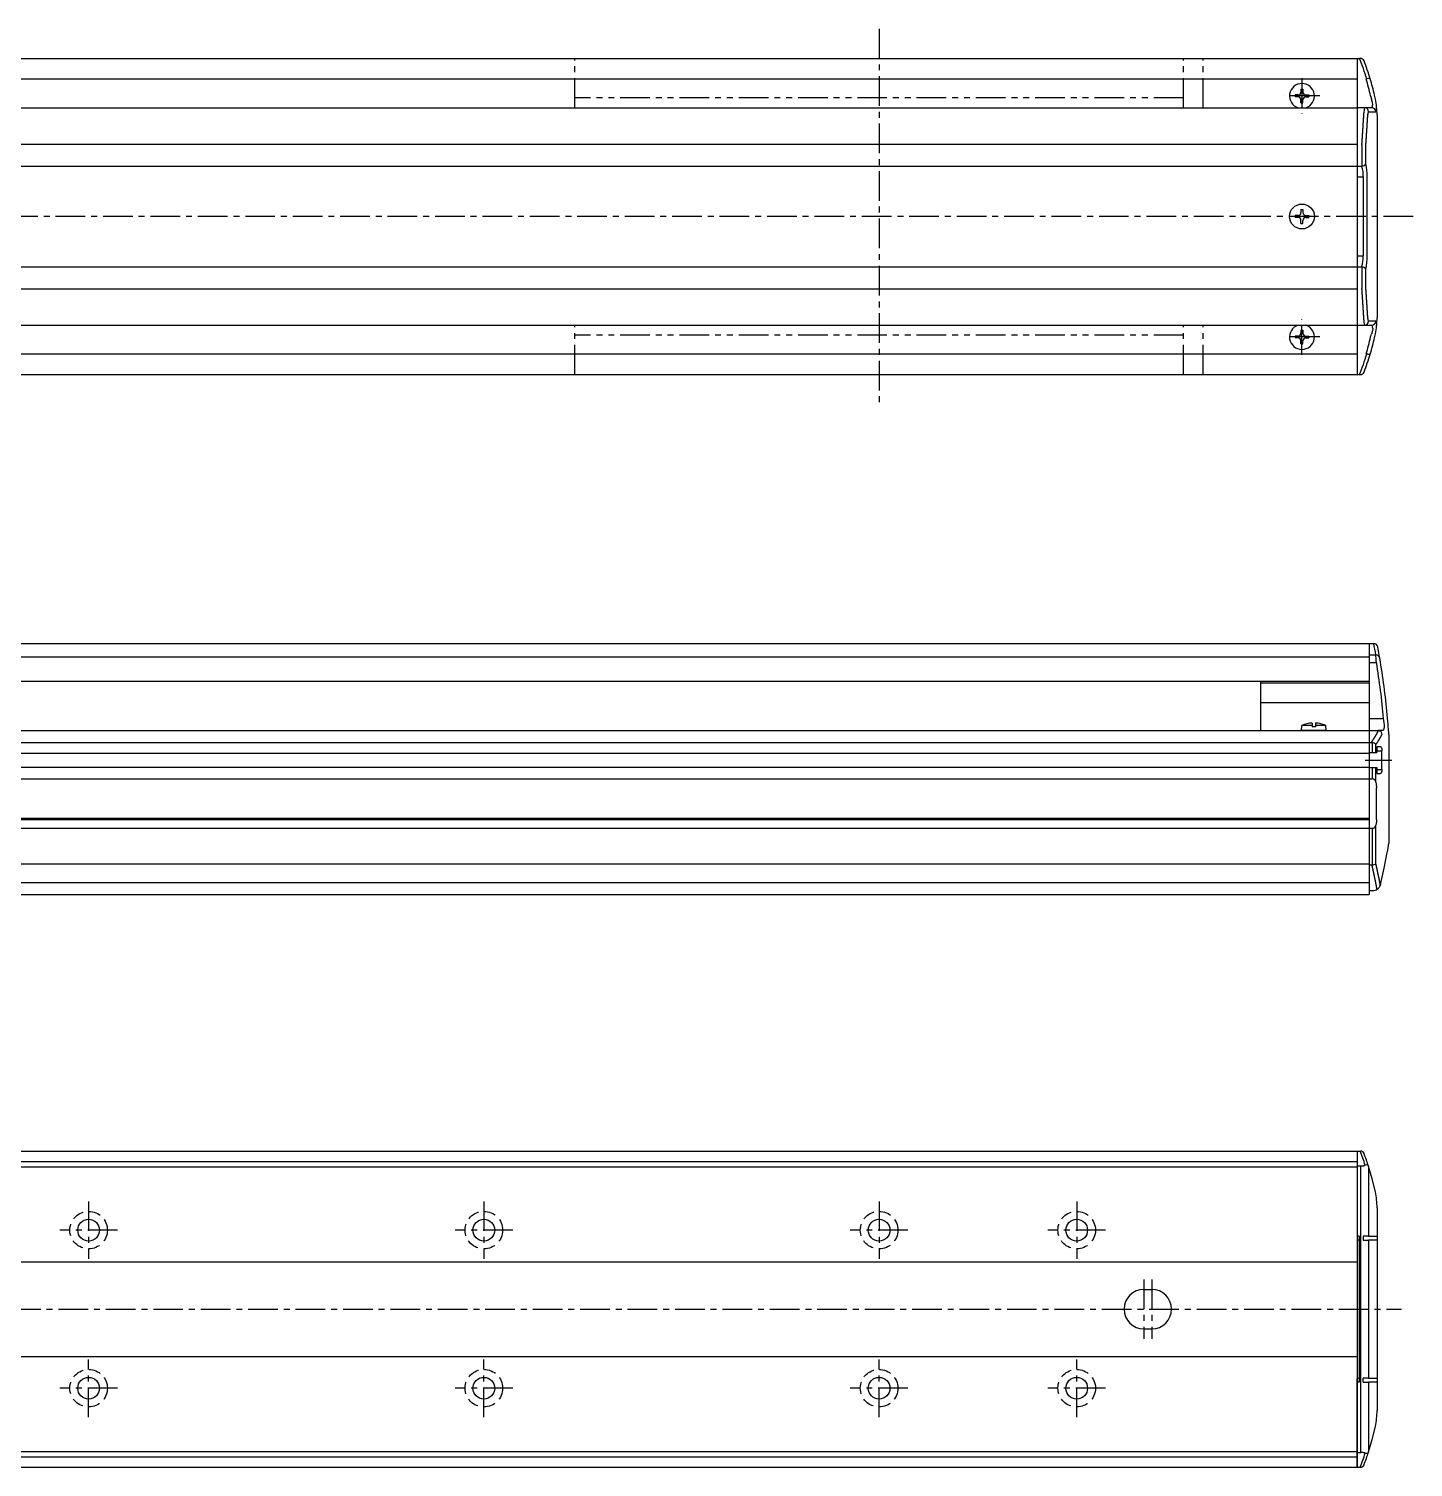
# Model space of a CAD drawing. Extents: x -708 to 134, y 164 to 576.
# Drawn here: x -215.9 to 134.4, y 211.8 to 575.9 of the extents above; entities that cross this region are included whole.
import ezdxf

# ---------------------------------------------------------------- set-up
doc = ezdxf.new("R2010")
doc.units = 0
for name, pattern in [('CENTER', [12, 7.5, -1.5, 1.5, -1.5]), ('DASHED', [4.5, 3, -1.5]), ('PHANTOM', [15, 7.5, -1.5, 1.5, -1.5, 1.5, -1.5])]:
    doc.linetypes.add(name, pattern=pattern)
doc.layers.get('0').update_dxf_attribs({"linetype": 'CONTINUOUS'})
doc.layers.add('CENTER', color=1, linetype='CENTER')

# ---------------------------------------------------------------- blocks, each defined once
blk = doc.blocks.new('DTL0004')
at = {"color": 0, "linetype": 'CONTINUOUS'}
for p, q in [((-3.15, 0), (-3.04, 1.3)), ((3.15, 0), (-3.15, 0)), ((-0.4, 1.3), (-3.04, 1.3)), ((-0.4, 1.89), (-0.4, 0.9)), ((0.4, 0.9), (-0.4, 0.9)), ((0.4, 1.89), (0.4, 0.9)), ((3.04, 1.3), (0.4, 1.3)), ((3.15, 0), (3.04, 1.3))]:
    blk.add_line(p, q, dxfattribs=at)
for start, end in [(92.8723, 112.3565), (67.6435, 87.1277)]:
    blk.add_arc((0, -6.08), 7.98, start, end, dxfattribs=at)
at = {"color": 0}
blk.add_point((0, 0), dxfattribs=at)
blk.add_point((0, 0), dxfattribs=at)

msp = doc.modelspace()

# ---------------------------------------------------------------- linework, layer by layer
at = {"color": 7, "linetype": 'CONTINUOUS'}
for p, q in [((-537.79, 568.36), (120.21, 568.36)), ((120.21, 568.36), (120.21, 488.36)), ((120.21, 568.36), (120.79, 568.36)), ((120.99, 568.36), (120.79, 568.36)), ((-223.79, 563.16), (120.21, 563.16)), ((105.96, 560.61), (105.96, 559.86)), ((105.96, 560.61), (106.46, 560.61)), ((106.46, 560.61), (106.46, 559.86)), ((122.6, 563.19), (122.45, 563.17)), ((104.46, 559.11), (104.46, 558.61)), ((105.21, 559.11), (104.46, 559.11)), ((105.21, 558.61), (104.46, 558.61)), ((105.96, 557.11), (105.96, 557.87)), ((105.96, 557.11), (106.46, 557.11)), ((106.46, 557.11), (106.46, 557.87)), ((107.2, 559.11), (107.96, 559.11)), ((107.2, 558.61), (107.96, 558.61)), ((107.96, 559.11), (107.96, 558.61)), ((123.59, 558.86), (123.81, 558.13)), ((124.79, 558.09), (124.57, 559.08)), ((-537.79, 555.86), (120.21, 555.86)), ((123.88, 555.86), (120.21, 555.86)), ((123.04, 554.86), (124.87, 554.86)), ((125.11, 555.98), (125.11, 555.99)), ((125.21, 554.01), (125.21, 502.71)), ((-537.79, 546.63), (120.21, 546.63)), ((121.39, 546.61), (121.4, 546.61)), ((121.4, 546.61), (121.4, 541.12)), ((122.38, 541.7), (122.38, 546.44)), ((-537.79, 541.1), (120.21, 541.1)), ((120.21, 541.11), (121.29, 541.11)), ((121.4, 541.12), (121.29, 541.11)), ((120.21, 538.36), (121.72, 538.36)), ((121.72, 538.36), (121.72, 518.36)), ((122.71, 518.36), (122.71, 538.36)), ((104.46, 528.61), (104.46, 528.11)), ((105.21, 528.61), (104.46, 528.61)), ((105.21, 528.11), (104.46, 528.11)), ((105.96, 530.11), (105.96, 529.36)), ((105.96, 530.11), (106.46, 530.11)), ((106.46, 530.11), (106.46, 529.36)), ((107.2, 528.61), (107.96, 528.61)), ((107.2, 528.11), (107.96, 528.11)), ((107.96, 528.61), (107.96, 528.11)), ((105.96, 526.61), (105.96, 527.37)), ((105.96, 526.61), (106.46, 526.61)), ((106.46, 526.61), (106.46, 527.37)), ((120.21, 518.36), (121.72, 518.36)), ((-537.79, 515.63), (120.21, 515.63)), ((120.21, 515.61), (121.29, 515.61)), ((121.29, 515.61), (121.4, 515.61)), ((121.4, 515.61), (121.4, 510.11)), ((122.38, 510.29), (122.38, 515.02)), ((-537.79, 510.09), (120.21, 510.09)), ((121.4, 510.11), (121.39, 510.11)), ((-537.79, 500.86), (120.21, 500.86)), ((105.96, 499.61), (105.96, 498.86)), ((105.96, 499.61), (106.46, 499.61)), ((106.46, 499.61), (106.46, 498.86)), ((120.21, 500.86), (123.88, 500.86)), ((124.87, 501.86), (123.04, 501.86)), ((125.11, 500.73), (125.11, 500.75)), ((104.46, 498.11), (104.46, 497.61)), ((105.21, 498.11), (104.46, 498.11)), ((105.21, 497.61), (104.46, 497.61)), ((105.96, 496.11), (105.96, 496.87)), ((105.96, 496.11), (106.46, 496.11)), ((106.46, 496.11), (106.46, 496.87)), ((107.2, 498.11), (107.96, 498.11)), ((107.2, 497.61), (107.96, 497.61)), ((107.96, 498.11), (107.96, 497.61)), ((123.59, 497.86), (123.81, 498.6)), ((124.57, 497.64), (124.79, 498.64)), ((-223.79, 493.56), (120.21, 493.56)), ((122.6, 493.54), (122.45, 493.56)), ((-537.79, 488.36), (120.21, 488.36)), ((120.21, 488.36), (120.79, 488.36)), ((120.79, 488.36), (120.99, 488.36)), ((-223.79, 420.28), (123.21, 420.28)), ((123.21, 420.28), (123.21, 357.78)), ((123.21, 420.28), (123.21, 410.78)), ((123.21, 420.28), (124.39, 420.28)), ((123.21, 420.28), (123.21, 410.78)), ((124.4, 420.28), (124.39, 420.28)), ((-223.79, 416.92), (123.21, 416.92)), ((123.21, 417.39), (124.9, 417.39)), ((123.21, 415.51), (125.06, 415.51)), ((-223.79, 410.78), (123.21, 410.78)), ((95.71, 410.78), (95.71, 398.28)), ((95.71, 410.31), (123.21, 410.31)), ((95.71, 405.32), (123.21, 405.32)), ((123.21, 401.28), (126.88, 401.28)), ((-537.79, 398.28), (123.21, 398.28)), ((123.21, 398.28), (125.45, 398.28)), ((123.21, 398.28), (123.21, 356.78)), ((126.59, 398.28), (125.45, 398.28)), ((125.45, 398.28), (125.6, 398.27)), ((126.81, 398.37), (126.59, 398.28)), ((128.11, 398.6), (128.11, 398.59)), ((128.21, 397.28), (128.21, 369.78)), ((-537.79, 395.28), (123.21, 395.28)), ((123.21, 395.28), (123.79, 395.28)), ((123.79, 395.28), (123.99, 395.26)), ((123.99, 395.26), (123.99, 392.68)), ((124.92, 392.68), (124.92, 394.7)), ((126.12, 394.13), (125.17, 394.13)), ((125.17, 394.13), (125.17, 392.68)), ((-537.79, 392.53), (123.21, 392.53)), ((123.21, 392.68), (125.17, 392.68)), ((125.17, 393.13), (126.44, 393.13)), ((126.44, 388.43), (126.44, 393.13)), ((-537.79, 389.03), (123.21, 389.03)), ((-537.79, 386.02), (123.21, 386.02)), ((123.21, 388.88), (125.17, 388.88)), ((123.21, 386.02), (123.99, 386.02)), ((123.99, 388.88), (123.99, 386.02)), ((124.92, 385.21), (124.92, 388.88)), ((125.17, 388.88), (125.17, 387.43)), ((125.17, 388.43), (126.44, 388.43)), ((125.17, 387.43), (126.12, 387.43)), ((125.06, 375.78), (125.06, 383.78)), ((-537.79, 376.08), (123.21, 376.08)), ((-537.79, 375.78), (123.21, 375.78)), ((-537.79, 373.54), (123.21, 373.54)), ((123.21, 373.54), (123.99, 373.54)), ((123.99, 373.54), (123.99, 364.28)), ((124.92, 364.55), (124.92, 374.35)), ((-537.79, 364.55), (123.21, 364.55)), ((123.21, 364.28), (123.93, 364.28)), ((123.99, 364.28), (123.93, 364.28)), ((-537.79, 359.78), (123.21, 359.78)), ((-537.79, 356.78), (123.21, 356.78)), ((123.21, 357.78), (124.15, 357.78)), ((126.09, 359.31), (126.05, 359.17)), ((-537.79, 291.83), (120.21, 291.83)), ((120.21, 291.83), (120.21, 211.83)), ((120.21, 291.83), (120.21, 269.38)), ((120.21, 291.83), (120.93, 291.83)), ((120.93, 291.83), (120.99, 291.83)), ((-537.79, 289.23), (120.21, 289.23)), ((-537.79, 287.83), (120.21, 287.83)), ((120.21, 288.08), (121.15, 288.08)), ((121.15, 215.58), (121.15, 288.08)), ((123.05, 288.04), (123.09, 287.91)), ((123.09, 287.91), (123.09, 270.33)), ((125.21, 277.48), (125.21, 226.18)), ((120.66, 270.33), (120.21, 270.33)), ((120.66, 270.33), (120.66, 233.33)), ((123.09, 270.33), (121.71, 270.33)), ((121.71, 270.33), (121.71, 269.33)), ((123.09, 270.33), (125.04, 270.33)), ((125.04, 270.33), (125.21, 270.27)), ((120.21, 269.38), (120.66, 269.37)), ((121.71, 269.33), (123.09, 269.33)), ((123.09, 269.33), (123.09, 234.33)), ((125.04, 269.33), (123.09, 269.33)), ((125.21, 269.27), (125.04, 269.33)), ((-537.79, 263.83), (120.21, 263.83)), ((66.21, 256.83), (68.21, 256.83)), ((66.21, 246.83), (68.21, 246.83)), ((-537.79, 239.83), (120.21, 239.83)), ((120.66, 234.29), (120.21, 234.28)), ((120.21, 211.83), (120.21, 234.28)), ((120.66, 233.33), (120.21, 233.33)), ((123.09, 234.33), (121.71, 234.33)), ((121.71, 233.33), (121.71, 234.33)), ((121.71, 233.33), (123.09, 233.33)), ((123.09, 234.33), (125.04, 234.33)), ((123.09, 233.33), (123.09, 215.75)), ((125.04, 233.33), (123.09, 233.33)), ((125.04, 234.33), (125.21, 234.39)), ((125.21, 233.39), (125.04, 233.33)), ((-537.79, 215.83), (120.21, 215.83)), ((120.21, 215.58), (121.15, 215.58)), ((123.09, 215.75), (123.05, 215.62)), ((-537.79, 214.43), (120.21, 214.43)), ((-537.79, 211.83), (120.21, 211.83)), ((120.21, 211.83), (120.93, 211.83)), ((120.99, 211.83), (120.93, 211.83))]:
    msp.add_line(p, q, dxfattribs=at)
at = {"color": 3, "linetype": 'PHANTOM'}
for p, q in [((-77.79, 555.86), (-77.79, 568.36)), ((76.21, 555.86), (76.21, 568.36)), ((81.21, 555.86), (81.21, 568.36)), ((76.21, 558.36), (-77.79, 558.36)), ((-77.79, 488.36), (-77.79, 500.86)), ((76.21, 488.36), (76.21, 500.86)), ((81.21, 488.36), (81.21, 500.86)), ((76.21, 498.36), (-77.79, 498.36))]:
    msp.add_line(p, q, dxfattribs=at)
at = {"color": 7, "linetype": 'CONTINUOUS'}
for points in [[(123.49, 563.19), (123.49, 563.19), (123.48, 563.21), (123.37, 563.27), (123.17, 563.28), (122.9, 563.25), (122.6, 563.19)], [(124.11, 556.67), (124.02, 557.22), (123.81, 558.13)], [(124.11, 500.06), (124.02, 499.5), (123.81, 498.6)], [(123.49, 493.54), (123.49, 493.54), (123.48, 493.52), (123.37, 493.46), (123.17, 493.45), (122.9, 493.48), (122.6, 493.54)], [(125.06, 415.51), (125.02, 415.94), (124.97, 416.56), (124.93, 417.06), (124.9, 417.39)], [(126.81, 398.37), (127.02, 398.77), (127.11, 399.24)], [(126.12, 394.13), (126.13, 394.13), (126.24, 394.06), (126.33, 393.89), (126.39, 393.65), (126.43, 393.36), (126.44, 393.13)], [(126.44, 388.43), (126.43, 388.33), (126.41, 388.01), (126.35, 387.72), (126.25, 387.52), (126.15, 387.43), (126.12, 387.43)], [(124.92, 385.21), (125, 384.72), (125.06, 383.78)], [(125.06, 375.78), (125.04, 375.24), (124.92, 374.35)], [(126.09, 359.31), (127.01, 363.4), (127.79, 367.36)], [(123.05, 288.04), (123.01, 288.14), (122.86, 288.27), (122.6, 288.32), (122.21, 288.25)], [(124.79, 281.56), (124.01, 284.83), (123.09, 287.91)], [(123.09, 215.75), (124.01, 218.84), (124.79, 222.1)], [(122.21, 215.41), (122.42, 215.35), (122.73, 215.35), (122.95, 215.45), (123.05, 215.62)]]:
    msp.add_lwpolyline(points, dxfattribs=at)
for points in [[(121.39, 546.61, 0), (121.39, 546.68, 0), (121.39, 546.74, 0), (121.4, 546.8, 0), (121.4, 546.86, 0), (121.41, 546.92, 0), (121.41, 546.99, 0), (121.42, 547.05, 0), (121.42, 547.11, 0), (121.42, 547.17, 0), (121.43, 547.23, 0), (121.43, 547.29, 0), (121.44, 547.36, 0), (121.44, 547.42, 0), (121.44, 547.48, 0), (121.45, 547.54, 0), (121.45, 547.6, 0), (121.46, 547.67, 0), (121.46, 547.73, 0), (121.47, 547.79, 0), (121.47, 547.85, 0), (121.47, 547.91, 0), (121.48, 547.98, 0), (121.48, 548.04, 0), (121.48, 548.1, 0), (121.49, 548.16, 0), (121.49, 548.22, 0), (121.5, 548.29, 0), (121.5, 548.35, 0), (121.51, 548.41, 0), (121.51, 548.47, 0), (121.51, 548.53, 0), (121.52, 548.6, 0), (121.52, 548.66, 0), (121.53, 548.72, 0), (121.53, 548.78, 0), (121.53, 548.84, 0), (121.54, 548.9, 0), (121.54, 548.97, 0), (121.55, 549.03, 0), (121.55, 549.09, 0), (121.56, 549.15, 0), (121.56, 549.22, 0), (121.56, 549.28, 0), (121.57, 549.34, 0), (121.57, 549.4, 0), (121.58, 549.46, 0), (121.58, 549.52, 0), (121.58, 549.59, 0), (121.59, 549.65, 0), (121.59, 549.71, 0), (121.59, 549.77, 0), (121.6, 549.84, 0), (121.6, 549.9, 0), (121.61, 549.96, 0), (121.61, 550.02, 0), (121.61, 550.08, 0), (121.62, 550.14, 0), (121.62, 550.21, 0), (121.63, 550.27, 0), (121.63, 550.33, 0), (121.64, 550.39, 0), (121.64, 550.45, 0), (121.64, 550.52, 0), (121.65, 550.58, 0), (121.65, 550.64, 0), (121.66, 550.7, 0), (121.66, 550.76, 0), (121.66, 550.83, 0), (121.67, 550.89, 0), (121.67, 550.95, 0), (121.67, 551.01, 0), (121.68, 551.07, 0), (121.68, 551.14, 0), (121.69, 551.2, 0), (121.69, 551.26, 0), (121.69, 551.32, 0), (121.7, 551.38, 0), (121.7, 551.45, 0), (121.71, 551.51, 0), (121.71, 551.57, 0), (121.72, 551.63, 0), (121.72, 551.69, 0), (121.72, 551.76, 0), (121.73, 551.82, 0), (121.73, 551.88, 0), (121.73, 551.94, 0), (121.74, 552, 0), (121.74, 552.07, 0), (121.75, 552.13, 0), (121.75, 552.19, 0), (121.75, 552.25, 0), (121.76, 552.31, 0), (121.76, 552.38, 0), (121.77, 552.44, 0), (121.77, 552.5, 0), (121.77, 552.56, 0), (121.78, 552.62, 0), (121.78, 552.69, 0), (121.79, 552.75, 0), (121.79, 552.81, 0), (121.79, 552.87, 0), (121.8, 552.93, 0), (121.8, 553, 0), (121.81, 553.06, 0), (121.81, 553.12, 0), (121.81, 553.18, 0), (121.82, 553.24, 0), (121.82, 553.31, 0), (121.83, 553.37, 0), (121.83, 553.43, 0), (121.83, 553.49, 0), (121.84, 553.55, 0), (121.84, 553.62, 0), (121.84, 553.68, 0), (121.85, 553.74, 0), (121.85, 553.8, 0), (121.86, 553.87, 0), (121.86, 553.93, 0), (121.86, 553.99, 0), (121.87, 554.05, 0), (121.87, 554.11, 0), (121.88, 554.17, 0), (121.88, 554.24, 0), (121.88, 554.3, 0), (121.89, 554.36, 0), (121.89, 554.42, 0), (121.89, 554.49, 0), (121.9, 554.55, 0)], [(122.38, 546.44, 0), (122.39, 546.5, 0), (122.39, 546.56, 0), (122.39, 546.62, 0), (122.4, 546.68, 0), (122.4, 546.74, 0), (122.41, 546.8, 0), (122.41, 546.86, 0), (122.41, 546.92, 0), (122.42, 546.98, 0), (122.42, 547.04, 0), (122.42, 547.1, 0), (122.43, 547.16, 0), (122.43, 547.23, 0), (122.44, 547.29, 0), (122.44, 547.35, 0), (122.45, 547.41, 0), (122.45, 547.47, 0), (122.45, 547.53, 0), (122.46, 547.59, 0), (122.46, 547.65, 0), (122.47, 547.71, 0), (122.47, 547.77, 0), (122.47, 547.83, 0), (122.48, 547.89, 0), (122.48, 547.95, 0), (122.49, 548.01, 0), (122.49, 548.07, 0), (122.49, 548.13, 0), (122.5, 548.2, 0), (122.5, 548.26, 0), (122.51, 548.32, 0), (122.51, 548.38, 0), (122.51, 548.44, 0), (122.52, 548.5, 0), (122.52, 548.56, 0), (122.53, 548.62, 0), (122.53, 548.68, 0), (122.53, 548.74, 0), (122.54, 548.8, 0), (122.54, 548.86, 0), (122.55, 548.92, 0), (122.55, 548.98, 0), (122.55, 549.04, 0), (122.56, 549.11, 0), (122.56, 549.17, 0), (122.57, 549.23, 0), (122.57, 549.29, 0), (122.57, 549.35, 0), (122.58, 549.41, 0), (122.58, 549.47, 0), (122.59, 549.53, 0), (122.59, 549.59, 0), (122.59, 549.65, 0), (122.6, 549.71, 0), (122.6, 549.77, 0), (122.61, 549.83, 0), (122.61, 549.89, 0), (122.61, 549.96, 0), (122.62, 550.02, 0), (122.62, 550.08, 0), (122.63, 550.14, 0), (122.63, 550.2, 0), (122.63, 550.26, 0), (122.64, 550.32, 0), (122.64, 550.38, 0), (122.64, 550.44, 0), (122.65, 550.5, 0), (122.65, 550.56, 0), (122.66, 550.62, 0), (122.66, 550.68, 0), (122.67, 550.74, 0), (122.67, 550.8, 0), (122.67, 550.87, 0), (122.68, 550.93, 0), (122.68, 550.99, 0), (122.68, 551.05, 0), (122.69, 551.11, 0), (122.69, 551.17, 0), (122.7, 551.23, 0), (122.7, 551.29, 0), (122.7, 551.35, 0), (122.71, 551.41, 0), (122.71, 551.47, 0), (122.72, 551.53, 0), (122.72, 551.59, 0), (122.72, 551.65, 0), (122.73, 551.71, 0), (122.73, 551.78, 0), (122.73, 551.84, 0), (122.74, 551.9, 0), (122.74, 551.96, 0), (122.75, 552.02, 0), (122.75, 552.08, 0), (122.75, 552.14, 0), (122.76, 552.2, 0), (122.76, 552.26, 0), (122.77, 552.32, 0), (122.77, 552.38, 0), (122.77, 552.44, 0), (122.78, 552.5, 0), (122.78, 552.57, 0), (122.78, 552.63, 0), (122.79, 552.69, 0), (122.79, 552.75, 0), (122.8, 552.81, 0), (122.8, 552.87, 0), (122.8, 552.93, 0), (122.81, 552.99, 0), (122.81, 553.05, 0), (122.82, 553.11, 0), (122.82, 553.17, 0), (122.82, 553.23, 0), (122.83, 553.29, 0), (122.83, 553.35, 0), (122.83, 553.42, 0), (122.84, 553.48, 0), (122.84, 553.54, 0), (122.85, 553.6, 0), (122.85, 553.66, 0), (122.85, 553.72, 0), (122.86, 553.78, 0), (122.86, 553.84, 0), (122.86, 553.9, 0), (122.87, 553.96, 0), (122.87, 554.02, 0), (122.88, 554.08, 0), (122.88, 554.14, 0), (122.88, 554.21, 0)], [(121.9, 502.18, 0), (121.89, 502.24, 0), (121.89, 502.3, 0), (121.89, 502.37, 0), (121.88, 502.43, 0), (121.88, 502.49, 0), (121.88, 502.55, 0), (121.87, 502.61, 0), (121.87, 502.68, 0), (121.86, 502.74, 0), (121.86, 502.8, 0), (121.86, 502.86, 0), (121.85, 502.92, 0), (121.85, 502.99, 0), (121.84, 503.05, 0), (121.84, 503.11, 0), (121.84, 503.17, 0), (121.83, 503.24, 0), (121.83, 503.3, 0), (121.83, 503.36, 0), (121.82, 503.42, 0), (121.82, 503.48, 0), (121.81, 503.54, 0), (121.81, 503.61, 0), (121.81, 503.67, 0), (121.8, 503.73, 0), (121.8, 503.79, 0), (121.79, 503.85, 0), (121.79, 503.92, 0), (121.79, 503.98, 0), (121.78, 504.04, 0), (121.78, 504.1, 0), (121.77, 504.17, 0), (121.77, 504.23, 0), (121.77, 504.29, 0), (121.76, 504.35, 0), (121.76, 504.41, 0), (121.75, 504.48, 0), (121.75, 504.54, 0), (121.75, 504.6, 0), (121.74, 504.66, 0), (121.74, 504.72, 0), (121.73, 504.79, 0), (121.73, 504.85, 0), (121.73, 504.91, 0), (121.72, 504.97, 0), (121.72, 505.03, 0), (121.72, 505.1, 0), (121.71, 505.16, 0), (121.71, 505.22, 0), (121.7, 505.28, 0), (121.7, 505.34, 0), (121.69, 505.4, 0), (121.69, 505.47, 0), (121.69, 505.53, 0), (121.68, 505.59, 0), (121.68, 505.65, 0), (121.67, 505.71, 0), (121.67, 505.78, 0), (121.67, 505.84, 0), (121.66, 505.9, 0), (121.66, 505.96, 0), (121.66, 506.02, 0), (121.65, 506.09, 0), (121.65, 506.15, 0), (121.64, 506.21, 0), (121.64, 506.27, 0), (121.64, 506.33, 0), (121.63, 506.4, 0), (121.63, 506.46, 0), (121.62, 506.52, 0), (121.62, 506.58, 0), (121.61, 506.64, 0), (121.61, 506.71, 0), (121.61, 506.77, 0), (121.6, 506.83, 0), (121.6, 506.89, 0), (121.59, 506.95, 0), (121.59, 507.02, 0), (121.59, 507.08, 0), (121.58, 507.14, 0), (121.58, 507.2, 0), (121.58, 507.26, 0), (121.57, 507.33, 0), (121.57, 507.39, 0), (121.56, 507.45, 0), (121.56, 507.51, 0), (121.56, 507.57, 0), (121.55, 507.64, 0), (121.55, 507.7, 0), (121.54, 507.76, 0), (121.54, 507.82, 0), (121.53, 507.88, 0), (121.53, 507.95, 0), (121.53, 508.01, 0), (121.52, 508.07, 0), (121.52, 508.13, 0), (121.51, 508.19, 0), (121.51, 508.26, 0), (121.51, 508.32, 0), (121.5, 508.38, 0), (121.5, 508.44, 0), (121.49, 508.5, 0), (121.49, 508.57, 0), (121.48, 508.63, 0), (121.48, 508.69, 0), (121.48, 508.75, 0), (121.47, 508.81, 0), (121.47, 508.88, 0), (121.47, 508.94, 0), (121.46, 509, 0), (121.46, 509.06, 0), (121.45, 509.12, 0), (121.45, 509.18, 0), (121.44, 509.25, 0), (121.44, 509.31, 0), (121.44, 509.37, 0), (121.43, 509.43, 0), (121.43, 509.49, 0), (121.42, 509.56, 0), (121.42, 509.62, 0), (121.42, 509.68, 0), (121.41, 509.74, 0), (121.41, 509.8, 0), (121.4, 509.87, 0), (121.4, 509.93, 0), (121.39, 509.99, 0), (121.39, 510.05, 0), (121.39, 510.11, 0)], [(122.88, 502.52, 0), (122.88, 502.58, 0), (122.88, 502.64, 0), (122.87, 502.7, 0), (122.87, 502.76, 0), (122.86, 502.83, 0), (122.86, 502.89, 0), (122.86, 502.95, 0), (122.85, 503.01, 0), (122.85, 503.07, 0), (122.85, 503.13, 0), (122.84, 503.19, 0), (122.84, 503.25, 0), (122.83, 503.31, 0), (122.83, 503.37, 0), (122.83, 503.43, 0), (122.82, 503.49, 0), (122.82, 503.55, 0), (122.82, 503.62, 0), (122.81, 503.68, 0), (122.81, 503.74, 0), (122.8, 503.8, 0), (122.8, 503.86, 0), (122.8, 503.92, 0), (122.79, 503.98, 0), (122.79, 504.04, 0), (122.78, 504.1, 0), (122.78, 504.16, 0), (122.78, 504.22, 0), (122.77, 504.28, 0), (122.77, 504.34, 0), (122.77, 504.4, 0), (122.76, 504.47, 0), (122.76, 504.53, 0), (122.75, 504.59, 0), (122.75, 504.65, 0), (122.75, 504.71, 0), (122.74, 504.77, 0), (122.74, 504.83, 0), (122.73, 504.89, 0), (122.73, 504.95, 0), (122.73, 505.01, 0), (122.72, 505.07, 0), (122.72, 505.13, 0), (122.72, 505.19, 0), (122.71, 505.25, 0), (122.71, 505.32, 0), (122.7, 505.38, 0), (122.7, 505.44, 0), (122.7, 505.5, 0), (122.69, 505.56, 0), (122.69, 505.62, 0), (122.68, 505.68, 0), (122.68, 505.74, 0), (122.68, 505.8, 0), (122.67, 505.86, 0), (122.67, 505.92, 0), (122.67, 505.98, 0), (122.66, 506.04, 0), (122.66, 506.11, 0), (122.65, 506.17, 0), (122.65, 506.23, 0), (122.64, 506.29, 0), (122.64, 506.35, 0), (122.64, 506.41, 0), (122.63, 506.47, 0), (122.63, 506.53, 0), (122.63, 506.59, 0), (122.62, 506.65, 0), (122.62, 506.71, 0), (122.61, 506.77, 0), (122.61, 506.83, 0), (122.61, 506.89, 0), (122.6, 506.95, 0), (122.6, 507.01, 0), (122.59, 507.08, 0), (122.59, 507.14, 0), (122.59, 507.2, 0), (122.58, 507.26, 0), (122.58, 507.32, 0), (122.57, 507.38, 0), (122.57, 507.44, 0), (122.57, 507.5, 0), (122.56, 507.56, 0), (122.56, 507.62, 0), (122.55, 507.68, 0), (122.55, 507.74, 0), (122.55, 507.8, 0), (122.54, 507.87, 0), (122.54, 507.93, 0), (122.53, 507.99, 0), (122.53, 508.05, 0), (122.53, 508.11, 0), (122.52, 508.17, 0), (122.52, 508.23, 0), (122.51, 508.29, 0), (122.51, 508.35, 0), (122.51, 508.41, 0), (122.5, 508.47, 0), (122.5, 508.53, 0), (122.49, 508.59, 0), (122.49, 508.65, 0), (122.49, 508.71, 0), (122.48, 508.77, 0), (122.48, 508.83, 0), (122.47, 508.9, 0), (122.47, 508.96, 0), (122.47, 509.02, 0), (122.46, 509.08, 0), (122.46, 509.14, 0), (122.45, 509.2, 0), (122.45, 509.26, 0), (122.45, 509.32, 0), (122.44, 509.38, 0), (122.44, 509.44, 0), (122.43, 509.5, 0), (122.43, 509.56, 0), (122.42, 509.62, 0), (122.42, 509.68, 0), (122.42, 509.75, 0), (122.41, 509.8, 0), (122.41, 509.87, 0), (122.41, 509.93, 0), (122.4, 509.99, 0), (122.4, 510.05, 0), (122.39, 510.11, 0), (122.39, 510.17, 0), (122.39, 510.23, 0), (122.38, 510.29, 0)], [(123.79, 395.28, 0), (123.81, 395.3, 0), (123.82, 395.33, 0), (123.84, 395.35, 0), (123.85, 395.37, 0), (123.87, 395.39, 0), (123.89, 395.42, 0), (123.9, 395.44, 0), (123.92, 395.46, 0), (123.93, 395.49, 0), (123.95, 395.51, 0), (123.96, 395.53, 0), (123.98, 395.56, 0), (124, 395.58, 0), (124.01, 395.6, 0), (124.03, 395.62, 0), (124.04, 395.65, 0), (124.06, 395.67, 0), (124.07, 395.69, 0), (124.09, 395.72, 0), (124.1, 395.74, 0), (124.12, 395.76, 0), (124.13, 395.79, 0), (124.15, 395.81, 0), (124.16, 395.83, 0), (124.18, 395.86, 0), (124.19, 395.88, 0), (124.21, 395.9, 0), (124.22, 395.93, 0), (124.24, 395.95, 0), (124.26, 395.97, 0), (124.27, 396, 0), (124.29, 396.02, 0), (124.3, 396.04, 0), (124.32, 396.06, 0), (124.33, 396.09, 0), (124.35, 396.11, 0), (124.36, 396.13, 0), (124.38, 396.16, 0), (124.39, 396.18, 0), (124.41, 396.2, 0), (124.42, 396.23, 0), (124.44, 396.25, 0), (124.45, 396.27, 0), (124.46, 396.3, 0), (124.48, 396.32, 0), (124.49, 396.34, 0), (124.51, 396.37, 0), (124.52, 396.39, 0), (124.54, 396.41, 0), (124.55, 396.44, 0), (124.57, 396.46, 0), (124.58, 396.48, 0), (124.59, 396.51, 0), (124.61, 396.53, 0), (124.62, 396.55, 0), (124.64, 396.58, 0), (124.65, 396.6, 0), (124.67, 396.62, 0), (124.68, 396.65, 0), (124.7, 396.67, 0), (124.71, 396.69, 0), (124.72, 396.72, 0), (124.74, 396.74, 0), (124.75, 396.76, 0), (124.77, 396.79, 0), (124.78, 396.81, 0), (124.8, 396.83, 0), (124.81, 396.86, 0), (124.82, 396.88, 0), (124.84, 396.9, 0), (124.85, 396.93, 0), (124.86, 396.95, 0), (124.88, 396.97, 0), (124.89, 397, 0), (124.91, 397.02, 0), (124.92, 397.04, 0), (124.93, 397.07, 0), (124.95, 397.09, 0), (124.96, 397.11, 0), (124.97, 397.14, 0), (124.99, 397.16, 0), (125, 397.18, 0), (125.02, 397.21, 0), (125.03, 397.23, 0), (125.04, 397.25, 0), (125.06, 397.28, 0), (125.07, 397.3, 0), (125.08, 397.32, 0), (125.1, 397.35, 0), (125.11, 397.37, 0), (125.12, 397.39, 0), (125.14, 397.42, 0), (125.15, 397.44, 0), (125.16, 397.47, 0), (125.18, 397.49, 0), (125.19, 397.51, 0), (125.2, 397.54, 0), (125.22, 397.56, 0), (125.23, 397.58, 0), (125.24, 397.61, 0), (125.25, 397.63, 0), (125.27, 397.65, 0), (125.28, 397.68, 0), (125.29, 397.7, 0), (125.31, 397.73, 0), (125.32, 397.75, 0), (125.33, 397.77, 0), (125.34, 397.8, 0), (125.36, 397.82, 0), (125.37, 397.84, 0), (125.38, 397.87, 0), (125.4, 397.89, 0), (125.41, 397.91, 0), (125.42, 397.94, 0), (125.43, 397.96, 0), (125.45, 397.99, 0), (125.46, 398.01, 0), (125.47, 398.03, 0), (125.48, 398.06, 0), (125.5, 398.08, 0), (125.51, 398.1, 0), (125.52, 398.13, 0), (125.53, 398.15, 0), (125.55, 398.17, 0), (125.56, 398.2, 0), (125.57, 398.22, 0), (125.58, 398.25, 0), (125.59, 398.27, 0)], [(124.92, 394.7, 0), (124.93, 394.72, 0), (124.95, 394.74, 0), (124.96, 394.76, 0), (124.97, 394.78, 0), (124.99, 394.8, 0), (125, 394.82, 0), (125.01, 394.84, 0), (125.03, 394.86, 0), (125.04, 394.88, 0), (125.05, 394.9, 0), (125.07, 394.92, 0), (125.08, 394.94, 0), (125.09, 394.96, 0), (125.11, 394.98, 0), (125.12, 395, 0), (125.14, 395.02, 0), (125.15, 395.04, 0), (125.16, 395.06, 0), (125.17, 395.08, 0), (125.19, 395.1, 0), (125.2, 395.12, 0), (125.21, 395.14, 0), (125.23, 395.16, 0), (125.24, 395.18, 0), (125.25, 395.2, 0), (125.27, 395.22, 0), (125.28, 395.24, 0), (125.29, 395.26, 0), (125.31, 395.28, 0), (125.32, 395.3, 0), (125.33, 395.32, 0), (125.34, 395.34, 0), (125.36, 395.36, 0), (125.37, 395.38, 0), (125.38, 395.4, 0), (125.4, 395.42, 0), (125.41, 395.44, 0), (125.42, 395.46, 0), (125.44, 395.48, 0), (125.45, 395.5, 0), (125.46, 395.52, 0), (125.47, 395.54, 0), (125.49, 395.56, 0), (125.5, 395.58, 0), (125.51, 395.6, 0), (125.53, 395.62, 0), (125.54, 395.64, 0), (125.55, 395.66, 0), (125.56, 395.68, 0), (125.58, 395.7, 0), (125.59, 395.72, 0), (125.6, 395.74, 0), (125.61, 395.76, 0), (125.62, 395.78, 0), (125.64, 395.8, 0), (125.65, 395.82, 0), (125.66, 395.84, 0), (125.67, 395.86, 0), (125.69, 395.88, 0), (125.7, 395.9, 0), (125.71, 395.92, 0), (125.72, 395.94, 0), (125.74, 395.96, 0), (125.75, 395.98, 0), (125.76, 396, 0), (125.77, 396.02, 0), (125.79, 396.04, 0), (125.8, 396.06, 0), (125.81, 396.08, 0), (125.82, 396.1, 0), (125.83, 396.12, 0), (125.85, 396.14, 0), (125.86, 396.16, 0), (125.87, 396.18, 0), (125.88, 396.2, 0), (125.89, 396.22, 0), (125.91, 396.24, 0), (125.92, 396.26, 0), (125.93, 396.29, 0), (125.94, 396.31, 0), (125.95, 396.32, 0), (125.97, 396.35, 0), (125.98, 396.37, 0), (125.99, 396.39, 0), (126, 396.41, 0), (126.01, 396.43, 0), (126.03, 396.45, 0), (126.04, 396.47, 0), (126.05, 396.49, 0), (126.06, 396.51, 0), (126.07, 396.53, 0), (126.08, 396.55, 0), (126.1, 396.57, 0), (126.11, 396.59, 0), (126.12, 396.61, 0), (126.13, 396.63, 0), (126.14, 396.65, 0), (126.15, 396.67, 0), (126.17, 396.69, 0), (126.18, 396.71, 0), (126.19, 396.73, 0), (126.2, 396.75, 0), (126.21, 396.77, 0), (126.22, 396.79, 0), (126.23, 396.81, 0), (126.25, 396.83, 0), (126.26, 396.85, 0), (126.27, 396.87, 0), (126.28, 396.89, 0), (126.29, 396.91, 0), (126.3, 396.93, 0), (126.31, 396.95, 0), (126.32, 396.97, 0), (126.33, 396.99, 0), (126.35, 397.01, 0), (126.36, 397.04, 0), (126.37, 397.06, 0), (126.38, 397.08, 0), (126.39, 397.1, 0), (126.4, 397.12, 0), (126.41, 397.14, 0), (126.42, 397.16, 0), (126.43, 397.18, 0), (126.44, 397.2, 0), (126.46, 397.22, 0), (126.47, 397.24, 0), (126.48, 397.26, 0), (126.49, 397.28, 0)], [(125.21, 358.09, 0), (125.2, 358.13, 0), (125.19, 358.18, 0), (125.19, 358.23, 0), (125.18, 358.28, 0), (125.17, 358.33, 0), (125.16, 358.38, 0), (125.15, 358.43, 0), (125.14, 358.48, 0), (125.13, 358.53, 0), (125.12, 358.57, 0), (125.11, 358.62, 0), (125.1, 358.67, 0), (125.09, 358.72, 0), (125.08, 358.77, 0), (125.08, 358.82, 0), (125.07, 358.87, 0), (125.06, 358.92, 0), (125.05, 358.97, 0), (125.04, 359.01, 0), (125.03, 359.06, 0), (125.02, 359.11, 0), (125.01, 359.16, 0), (125, 359.21, 0), (124.99, 359.26, 0), (124.98, 359.31, 0), (124.97, 359.36, 0), (124.96, 359.4, 0), (124.95, 359.45, 0), (124.94, 359.5, 0), (124.93, 359.55, 0), (124.92, 359.6, 0), (124.92, 359.65, 0), (124.91, 359.7, 0), (124.9, 359.75, 0), (124.89, 359.79, 0), (124.88, 359.84, 0), (124.87, 359.89, 0), (124.86, 359.94, 0), (124.85, 359.99, 0), (124.84, 360.04, 0), (124.83, 360.09, 0), (124.82, 360.13, 0), (124.81, 360.18, 0), (124.8, 360.23, 0), (124.79, 360.28, 0), (124.78, 360.33, 0), (124.77, 360.38, 0), (124.76, 360.43, 0), (124.75, 360.47, 0), (124.74, 360.52, 0), (124.73, 360.57, 0), (124.72, 360.62, 0), (124.71, 360.67, 0), (124.7, 360.72, 0), (124.69, 360.76, 0), (124.68, 360.81, 0), (124.67, 360.86, 0), (124.66, 360.91, 0), (124.65, 360.96, 0), (124.64, 361.01, 0), (124.63, 361.06, 0), (124.62, 361.1, 0), (124.61, 361.15, 0), (124.6, 361.2, 0), (124.59, 361.25, 0), (124.58, 361.3, 0), (124.57, 361.35, 0), (124.56, 361.39, 0), (124.55, 361.44, 0), (124.54, 361.49, 0), (124.53, 361.54, 0), (124.52, 361.59, 0), (124.51, 361.64, 0), (124.5, 361.68, 0), (124.49, 361.73, 0), (124.48, 361.78, 0), (124.47, 361.83, 0), (124.46, 361.88, 0), (124.45, 361.93, 0), (124.44, 361.97, 0), (124.43, 362.02, 0), (124.42, 362.07, 0), (124.41, 362.12, 0), (124.4, 362.17, 0), (124.39, 362.21, 0), (124.38, 362.26, 0), (124.37, 362.31, 0), (124.36, 362.36, 0), (124.35, 362.41, 0), (124.34, 362.46, 0), (124.33, 362.5, 0), (124.32, 362.55, 0), (124.31, 362.6, 0), (124.3, 362.65, 0), (124.29, 362.7, 0), (124.28, 362.75, 0), (124.27, 362.79, 0), (124.25, 362.84, 0), (124.25, 362.89, 0), (124.23, 362.94, 0), (124.22, 362.99, 0), (124.21, 363.03, 0), (124.2, 363.08, 0), (124.19, 363.13, 0), (124.18, 363.18, 0), (124.17, 363.23, 0), (124.16, 363.27, 0), (124.15, 363.32, 0), (124.14, 363.37, 0), (124.13, 363.42, 0), (124.12, 363.47, 0), (124.11, 363.51, 0), (124.1, 363.56, 0), (124.09, 363.61, 0), (124.08, 363.66, 0), (124.06, 363.7, 0), (124.05, 363.75, 0), (124.04, 363.8, 0), (124.03, 363.85, 0), (124.02, 363.9, 0), (124.01, 363.94, 0), (124, 363.99, 0), (123.99, 364.04, 0), (123.98, 364.09, 0), (123.97, 364.14, 0), (123.96, 364.18, 0), (123.95, 364.23, 0), (123.94, 364.28, 0)], [(126.05, 359.17, 0), (126.05, 359.21, 0), (126.04, 359.25, 0), (126.03, 359.3, 0), (126.02, 359.34, 0), (126.01, 359.38, 0), (126, 359.43, 0), (126, 359.47, 0), (125.99, 359.51, 0), (125.98, 359.55, 0), (125.97, 359.59, 0), (125.96, 359.64, 0), (125.95, 359.68, 0), (125.95, 359.72, 0), (125.94, 359.76, 0), (125.93, 359.81, 0), (125.92, 359.85, 0), (125.91, 359.89, 0), (125.91, 359.93, 0), (125.9, 359.98, 0), (125.89, 360.02, 0), (125.88, 360.06, 0), (125.87, 360.1, 0), (125.86, 360.14, 0), (125.85, 360.19, 0), (125.85, 360.23, 0), (125.84, 360.27, 0), (125.83, 360.31, 0), (125.82, 360.36, 0), (125.81, 360.4, 0), (125.8, 360.44, 0), (125.8, 360.48, 0), (125.79, 360.52, 0), (125.78, 360.57, 0), (125.77, 360.61, 0), (125.76, 360.65, 0), (125.75, 360.69, 0), (125.74, 360.74, 0), (125.73, 360.78, 0), (125.73, 360.82, 0), (125.72, 360.86, 0), (125.71, 360.9, 0), (125.7, 360.95, 0), (125.69, 360.99, 0), (125.68, 361.03, 0), (125.67, 361.07, 0), (125.67, 361.12, 0), (125.66, 361.16, 0), (125.65, 361.2, 0), (125.64, 361.24, 0), (125.63, 361.28, 0), (125.62, 361.33, 0), (125.61, 361.37, 0), (125.61, 361.41, 0), (125.6, 361.45, 0), (125.59, 361.49, 0), (125.58, 361.54, 0), (125.57, 361.58, 0), (125.56, 361.62, 0), (125.55, 361.66, 0), (125.54, 361.7, 0), (125.53, 361.75, 0), (125.53, 361.79, 0), (125.52, 361.83, 0), (125.51, 361.87, 0), (125.5, 361.91, 0), (125.49, 361.96, 0), (125.48, 362, 0), (125.47, 362.04, 0), (125.46, 362.08, 0), (125.45, 362.12, 0), (125.45, 362.17, 0), (125.44, 362.21, 0), (125.43, 362.25, 0), (125.42, 362.29, 0), (125.41, 362.33, 0), (125.4, 362.38, 0), (125.39, 362.42, 0), (125.38, 362.46, 0), (125.37, 362.5, 0), (125.36, 362.54, 0), (125.36, 362.59, 0), (125.35, 362.63, 0), (125.34, 362.67, 0), (125.33, 362.71, 0), (125.32, 362.75, 0), (125.31, 362.8, 0), (125.3, 362.84, 0), (125.29, 362.88, 0), (125.28, 362.92, 0), (125.27, 362.96, 0), (125.27, 363, 0), (125.26, 363.05, 0), (125.25, 363.09, 0), (125.24, 363.13, 0), (125.23, 363.17, 0), (125.22, 363.21, 0), (125.21, 363.25, 0), (125.2, 363.3, 0), (125.19, 363.34, 0), (125.18, 363.38, 0), (125.17, 363.42, 0), (125.16, 363.46, 0), (125.15, 363.51, 0), (125.14, 363.55, 0), (125.14, 363.59, 0), (125.13, 363.63, 0), (125.12, 363.67, 0), (125.11, 363.71, 0), (125.1, 363.76, 0), (125.09, 363.8, 0), (125.08, 363.84, 0), (125.07, 363.88, 0), (125.06, 363.92, 0), (125.05, 363.96, 0), (125.04, 364.01, 0), (125.03, 364.05, 0), (125.02, 364.09, 0), (125.01, 364.13, 0), (125, 364.17, 0), (125, 364.21, 0), (124.98, 364.26, 0), (124.98, 364.3, 0), (124.97, 364.34, 0), (124.96, 364.38, 0), (124.95, 364.42, 0), (124.94, 364.46, 0), (124.93, 364.51, 0), (124.92, 364.55, 0)], [(121.15, 288.08, 0), (121.16, 288.08, 0), (121.17, 288.08, 0), (121.17, 288.08, 0), (121.18, 288.08, 0), (121.19, 288.08, 0), (121.2, 288.08, 0), (121.21, 288.08, 0), (121.22, 288.08, 0), (121.23, 288.08, 0), (121.24, 288.08, 0), (121.25, 288.08, 0), (121.25, 288.08, 0), (121.26, 288.08, 0), (121.27, 288.08, 0), (121.28, 288.08, 0), (121.29, 288.08, 0), (121.3, 288.08, 0), (121.31, 288.08, 0), (121.31, 288.08, 0), (121.32, 288.08, 0), (121.33, 288.08, 0), (121.34, 288.08, 0), (121.35, 288.08, 0), (121.36, 288.08, 0), (121.37, 288.08, 0), (121.38, 288.08, 0), (121.39, 288.08, 0), (121.39, 288.09, 0), (121.4, 288.09, 0), (121.41, 288.09, 0), (121.42, 288.09, 0), (121.43, 288.09, 0), (121.44, 288.09, 0), (121.45, 288.09, 0), (121.45, 288.09, 0), (121.46, 288.09, 0), (121.47, 288.09, 0), (121.48, 288.09, 0), (121.49, 288.09, 0), (121.5, 288.1, 0), (121.51, 288.1, 0), (121.52, 288.1, 0), (121.52, 288.1, 0), (121.53, 288.1, 0), (121.54, 288.1, 0), (121.55, 288.1, 0), (121.56, 288.1, 0), (121.57, 288.1, 0), (121.58, 288.1, 0), (121.58, 288.11, 0), (121.59, 288.11, 0), (121.6, 288.11, 0), (121.61, 288.11, 0), (121.62, 288.11, 0), (121.63, 288.11, 0), (121.64, 288.11, 0), (121.64, 288.11, 0), (121.65, 288.11, 0), (121.66, 288.12, 0), (121.67, 288.12, 0), (121.68, 288.12, 0), (121.69, 288.12, 0), (121.69, 288.12, 0), (121.7, 288.12, 0), (121.71, 288.12, 0), (121.72, 288.12, 0), (121.73, 288.13, 0), (121.74, 288.13, 0), (121.74, 288.13, 0), (121.75, 288.13, 0), (121.76, 288.13, 0), (121.77, 288.13, 0), (121.78, 288.14, 0), (121.79, 288.14, 0), (121.79, 288.14, 0), (121.8, 288.14, 0), (121.81, 288.14, 0), (121.82, 288.14, 0), (121.83, 288.15, 0), (121.84, 288.15, 0), (121.84, 288.15, 0), (121.85, 288.15, 0), (121.86, 288.15, 0), (121.87, 288.15, 0), (121.88, 288.16, 0), (121.89, 288.16, 0), (121.89, 288.16, 0), (121.9, 288.16, 0), (121.91, 288.16, 0), (121.92, 288.17, 0), (121.92, 288.17, 0), (121.93, 288.17, 0), (121.94, 288.17, 0), (121.95, 288.17, 0), (121.96, 288.18, 0), (121.97, 288.18, 0), (121.97, 288.18, 0), (121.98, 288.18, 0), (121.99, 288.18, 0), (122, 288.19, 0), (122, 288.19, 0), (122.01, 288.19, 0), (122.02, 288.19, 0), (122.03, 288.19, 0), (122.04, 288.2, 0), (122.05, 288.2, 0), (122.05, 288.2, 0), (122.06, 288.2, 0), (122.07, 288.21, 0), (122.08, 288.21, 0), (122.08, 288.21, 0), (122.09, 288.21, 0), (122.1, 288.22, 0), (122.11, 288.22, 0), (122.11, 288.22, 0), (122.12, 288.22, 0), (122.13, 288.23, 0), (122.14, 288.23, 0), (122.14, 288.23, 0), (122.15, 288.23, 0), (122.16, 288.24, 0), (122.17, 288.24, 0), (122.17, 288.24, 0), (122.18, 288.24, 0), (122.19, 288.25, 0), (122.2, 288.25, 0), (122.2, 288.25, 0), (122.21, 288.25, 0)], [(122.21, 215.41, 0), (122.2, 215.41, 0), (122.2, 215.41, 0), (122.19, 215.41, 0), (122.18, 215.42, 0), (122.17, 215.42, 0), (122.17, 215.42, 0), (122.16, 215.42, 0), (122.15, 215.43, 0), (122.14, 215.43, 0), (122.14, 215.43, 0), (122.13, 215.43, 0), (122.12, 215.44, 0), (122.11, 215.44, 0), (122.11, 215.44, 0), (122.1, 215.44, 0), (122.09, 215.45, 0), (122.08, 215.45, 0), (122.08, 215.45, 0), (122.07, 215.45, 0), (122.06, 215.46, 0), (122.05, 215.46, 0), (122.05, 215.46, 0), (122.04, 215.46, 0), (122.03, 215.47, 0), (122.02, 215.47, 0), (122.01, 215.47, 0), (122, 215.47, 0), (122, 215.47, 0), (121.99, 215.48, 0), (121.98, 215.48, 0), (121.97, 215.48, 0), (121.97, 215.48, 0), (121.96, 215.48, 0), (121.95, 215.49, 0), (121.94, 215.49, 0), (121.93, 215.49, 0), (121.92, 215.49, 0), (121.92, 215.49, 0), (121.91, 215.5, 0), (121.9, 215.5, 0), (121.89, 215.5, 0), (121.89, 215.5, 0), (121.88, 215.5, 0), (121.87, 215.5, 0), (121.86, 215.51, 0), (121.85, 215.51, 0), (121.84, 215.51, 0), (121.84, 215.51, 0), (121.83, 215.51, 0), (121.82, 215.52, 0), (121.81, 215.52, 0), (121.8, 215.52, 0), (121.79, 215.52, 0), (121.79, 215.52, 0), (121.78, 215.52, 0), (121.77, 215.53, 0), (121.76, 215.53, 0), (121.75, 215.53, 0), (121.74, 215.53, 0), (121.74, 215.53, 0), (121.73, 215.53, 0), (121.72, 215.53, 0), (121.71, 215.54, 0), (121.7, 215.54, 0), (121.69, 215.54, 0), (121.69, 215.54, 0), (121.68, 215.54, 0), (121.67, 215.54, 0), (121.66, 215.54, 0), (121.65, 215.55, 0), (121.64, 215.55, 0), (121.64, 215.55, 0), (121.63, 215.55, 0), (121.62, 215.55, 0), (121.61, 215.55, 0), (121.6, 215.55, 0), (121.59, 215.55, 0), (121.58, 215.56, 0), (121.58, 215.56, 0), (121.57, 215.56, 0), (121.56, 215.56, 0), (121.55, 215.56, 0), (121.54, 215.56, 0), (121.53, 215.56, 0), (121.52, 215.56, 0), (121.52, 215.56, 0), (121.51, 215.56, 0), (121.5, 215.56, 0), (121.49, 215.57, 0), (121.48, 215.57, 0), (121.47, 215.57, 0), (121.46, 215.57, 0), (121.45, 215.57, 0), (121.45, 215.57, 0), (121.44, 215.57, 0), (121.43, 215.57, 0), (121.42, 215.57, 0), (121.41, 215.57, 0), (121.4, 215.57, 0), (121.39, 215.57, 0), (121.39, 215.57, 0), (121.38, 215.57, 0), (121.37, 215.58, 0), (121.36, 215.58, 0), (121.35, 215.58, 0), (121.34, 215.58, 0), (121.33, 215.58, 0), (121.32, 215.58, 0), (121.31, 215.58, 0), (121.31, 215.58, 0), (121.3, 215.58, 0), (121.29, 215.58, 0), (121.28, 215.58, 0), (121.27, 215.58, 0), (121.26, 215.58, 0), (121.25, 215.58, 0), (121.25, 215.58, 0), (121.24, 215.58, 0), (121.23, 215.58, 0), (121.22, 215.58, 0), (121.21, 215.58, 0), (121.2, 215.58, 0), (121.19, 215.58, 0), (121.18, 215.58, 0), (121.17, 215.58, 0), (121.17, 215.58, 0), (121.16, 215.58, 0), (121.15, 215.58, 0)]]:
    msp.add_polyline3d(points, dxfattribs=at)
for centre, radius in [((106.21, 528.36), 3.15), ((-200.79, 271.83), 2.75), ((-100.79, 271.83), 2.75), ((-0.79, 271.83), 2.75), ((49.21, 271.83), 2.75), ((-200.79, 231.83), 2.75), ((-100.79, 231.83), 2.75), ((-0.79, 231.83), 2.75), ((49.21, 231.83), 2.75)]:
    msp.add_circle(centre, radius, dxfattribs=at)
at = {"color": 3, "linetype": 'DASHED'}
for centre in [(-200.79, 271.83), (-100.79, 271.83), (-0.79, 271.83), (49.21, 271.83), (-200.79, 231.83), (-100.79, 231.83), (-0.79, 231.83), (49.21, 231.83)]:
    msp.add_circle(centre, 4.75, dxfattribs=at)
at = {"color": 7, "linetype": 'CONTINUOUS'}
for centre, radius, start, end in [((66.04, 546.36), 59, 16.566, 21.8934), ((120.99, 567.36), 1, 21.3711, 90), ((66.04, 545.86), 60, 16.7828, 21.3711), ((106.21, 558.86), 3.15, 287.7528, 252.2472), ((66.04, 545.86), 59, 12.7289, 17.0548), ((66.04, 545.86), 60, 12.7289, 16.7828), ((105.21, 559.86), 0.748, 270, 0), ((105.21, 557.87), 0.748, 0, 90.0001), ((107.2, 559.86), 0.748, 180, 270), ((107.2, 557.87), 0.748, 90, 180), ((105.21, 554.01), 20, 5.6778, 11.7572), ((125.88, 554.74), 3.98, 163.6112, 182.7638), ((122.05, 554.87), 0.993, 359.6186, 89.6134), ((123.97, 554.29), 1.09, 148.4536, 184.5411), ((122.51, 556.69), 1.6, 328.8724, 359.134), ((123.88, 554.87), 0.998, 359.8808, 89.8803), ((122.66, 555.91), 2.45, 334.6308, 1.5575), ((105.21, 554.01), 20, 360, 5.6392), ((115.44, 538.78), 6.3, 356.229, 21.7736), ((121.41, 542.22), 1.1, 269.5212, 331.9289), ((109.61, 538.77), 13.1, 358.2038, 12.9244), ((105.21, 529.36), 0.748, 270, 0), ((105.21, 527.37), 0.748, 0, 90.0001), ((107.2, 529.36), 0.748, 180, 270), ((107.2, 527.37), 0.748, 90, 180), ((115.54, 517.93), 6.19, 338.0119, 3.9855), ((108.96, 518.02), 13.75, 347.4233, 1.4486), ((121.41, 514.5), 1.1, 28.0711, 90.4788), ((123.77, 502.39), 0.898, 171.3652, 215.6401), ((105.21, 502.71), 20, 354.3608, 360), ((106.21, 497.86), 3.15, 107.7528, 72.2472), ((105.21, 498.86), 0.748, 270, 0), ((107.2, 498.86), 0.748, 180, 270), ((125.05, 501.89), 3.17, 174.7294, 198.8955), ((122.05, 501.86), 0.993, 270.3866, 0.3814), ((123.88, 501.86), 0.998, 270.1197, 0.1192), ((122.51, 500.04), 1.6, 0.866, 31.1276), ((105.21, 502.71), 20, 348.2428, 354.3222), ((123, 500.89), 2.12, 356.2843, 27.5275), ((105.21, 496.87), 0.748, 0, 90.0001), ((107.2, 496.87), 0.748, 90, 180), ((66.04, 510.86), 59, 342.9452, 347.2711), ((66.04, 510.86), 60, 343.2172, 347.2711), ((66.04, 510.36), 59, 338.1066, 343.434), ((66.04, 510.86), 60, 338.6289, 343.2172), ((120.99, 489.36), 1, 270, 338.6289), ((-71.29, 384.09), 199, 9.6347, 10.4791), ((124.4, 419.28), 1, 10.4615, 90), ((-71.29, 383.15), 200, 9.6347, 10.4615), ((124.94, 416.43), 0.959, 11.1474, 92.704), ((-71.29, 383.15), 199, 5.2282, 9.3604), ((-71.29, 383.15), 200, 9.3604, 9.6347), ((-71.29, 383.15), 200, 5.2282, 9.3604), ((14.86, 387.61), 112.85, 5.9119, 6.9562), ((-71.29, 383.15), 200, 4.4273, 5.2282), ((125.41, 397.2), 1.08, 4.0708, 80.082), ((-71.29, 383.15), 200, 4.0523, 4.4273), ((123.78, 393.85), 1.42, 36.7839, 81.5243), ((124, 385.09), 0.923, 7.4585, 90.9988), ((124.01, 374.46), 0.92, 268.8348, 352.7079), ((-19.79, 394.19), 150, 349.695, 350.6332), ((123.98, 366.06), 1.78, 270.0827, 301.7133), ((124.15, 359.78), 2, 270, 302.1468), ((124.15, 359.78), 2, 302.1468, 342.2552), ((66.04, 270.2), 59, 17.8226, 21.5109), ((120.99, 290.83), 1, 21.3711, 90), ((66.04, 269.33), 60, 18.1668, 21.3711), ((105.21, 277.48), 20, 0, 11.7572), ((66.21, 251.83), 5, 90, 270), ((68.21, 251.83), 5, 270, 90), ((105.21, 226.18), 20, 348.2428, 0), ((66.04, 233.46), 59, 338.4891, 342.1774), ((66.04, 234.33), 60, 338.6289, 341.8332), ((120.99, 212.83), 1, 270, 338.6289)]:
    msp.add_arc(centre, radius, start, end, dxfattribs=at)
at = {"layer": 'CENTER', "color": 1, "linetype": 'CENTER'}
for p, q in [((-0.79, 575.86), (-0.79, 480.86)), ((106.21, 563.4), (106.21, 554.32)), ((110.75, 558.86), (101.67, 558.86)), ((134.36, 528.36), (-575.21, 528.36)), ((106.21, 493.32), (106.21, 502.4)), ((110.75, 497.86), (101.67, 497.86)), ((122.2, 390.78), (128.98, 390.78)), ((-200.79, 279.12), (-200.79, 264.54)), ((-100.79, 279.12), (-100.79, 264.54)), ((-0.79, 279.12), (-0.79, 264.54)), ((49.21, 279.12), (49.21, 264.54)), ((-193.5, 271.83), (-208.08, 271.83)), ((-93.5, 271.83), (-108.08, 271.83)), ((6.5, 271.83), (-8.08, 271.83)), ((56.5, 271.83), (41.92, 271.83)), ((66.21, 259.37), (66.21, 244.29)), ((68.21, 259.37), (68.21, 244.29)), ((-556.42, 251.83), (131.43, 251.83)), ((-200.79, 224.54), (-200.79, 239.12)), ((-100.79, 224.54), (-100.79, 239.12)), ((-0.79, 224.54), (-0.79, 239.12)), ((49.21, 224.54), (49.21, 239.12)), ((-193.5, 231.83), (-208.08, 231.83)), ((-93.5, 231.83), (-108.08, 231.83)), ((6.5, 231.83), (-8.08, 231.83)), ((56.5, 231.83), (41.92, 231.83))]:
    msp.add_line(p, q, dxfattribs=at)

# ---------------------------------------------------------------- block references
at = {"color": 7, "zscale": 2}
msp.add_blockref('DTL0004', (109.21, 398.28), dxfattribs=at)

doc.saveas('drawing.dxf')
